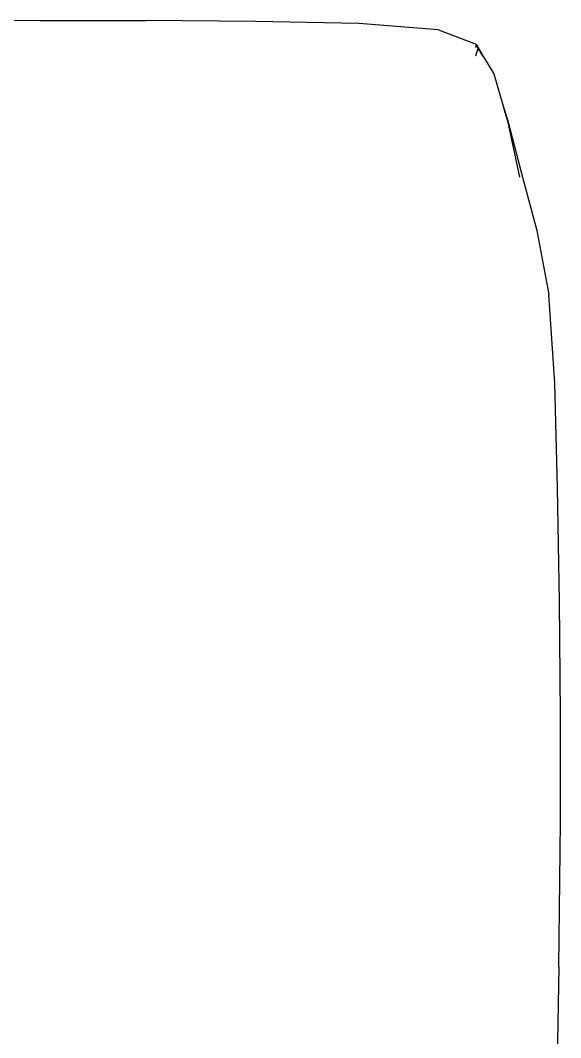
# Model space of a CAD drawing. Header units: millimetres. Extents: x -41292 to 298682, y -22072 to 33155.
# Drawn here: x 30927 to 31324, y -11846 to -11099 of the extents above; entities that cross this region are included whole.
import ezdxf

# ---------------------------------------------------------------- set-up
doc = ezdxf.new("R2010")
doc.units = ezdxf.units.MM

# ---------------------------------------------------------------- blocks, each defined once
blk = doc.blocks.new('rmfnasesx')
for p, q in [((58405.13, 4413.24), (58336.99, 4412.7)), ((58405.13, 4413.24), (58482.92, 4413.09)), ((58563.27, 4412.32), (58482.92, 4413.09)), ((58639.11, 4410.97), (58563.27, 4412.32)), ((58697.43, 4406.33), (58639.11, 4410.97)), ((58697.43, 4406.33), (58725.26, 4395.68)), ((58724.97, 4393.31), (58725.26, 4394.14)), ((58725.6, 4394.96), (58725.26, 4395.68)), ((58730.6, 4386.4), (58725.26, 4395.68)), ((58725.26, 4395.68), (58725.26, 4395.08)), ((58725.26, 4394.14), (58725.26, 4395.04)), ((58725.6, 4394.96), (58730.6, 4386.4)), ((58726.62, 4392.8), (58725.6, 4394.96)), ((58724.91, 4387.06), (58726.62, 4392.8)), ((58730.6, 4386.4), (58726.62, 4392.8)), ((58730.6, 4386.4), (58738.28, 4374.07)), ((58738.28, 4374.07), (58744.79, 4351.18)), ((58744.79, 4351.18), (58748.49, 4339.44)), ((58744.79, 4351.18), (58746.34, 4345.73)), ((58746.34, 4345.73), (58748.3, 4339.44)), ((58746.34, 4345.73), (58748.13, 4339.44)), ((58748.13, 4339.44), (58757.07, 4298.03)), ((58748.49, 4339.44), (58759.16, 4298.03)), ((58759.16, 4298.03), (58769.82, 4258.93)), ((58769.82, 4258.93), (58778.42, 4211.96)), ((58782.9, 4146.9), (58778.42, 4211.96)), ((58785, 4069.81), (58782.9, 4146.9)), ((58786.48, 3986.72), (58785, 4069.81)), ((58787.21, 3903.18), (58786.48, 3986.72)), ((58787.06, 3824.71), (58787.21, 3903.18)), ((58786.48, 3760.12), (58787.06, 3824.71)), ((58785.9, 3718.23), (58786.48, 3760.12)), ((58785.9, 3718.23), (58784.45, 3642.8))]:
    blk.add_line(p, q)

msp = doc.modelspace()

# ---------------------------------------------------------------- block references
msp.add_blockref('rmfnasesx', (-27463.27, -15512.43))

doc.saveas('drawing.dxf')
